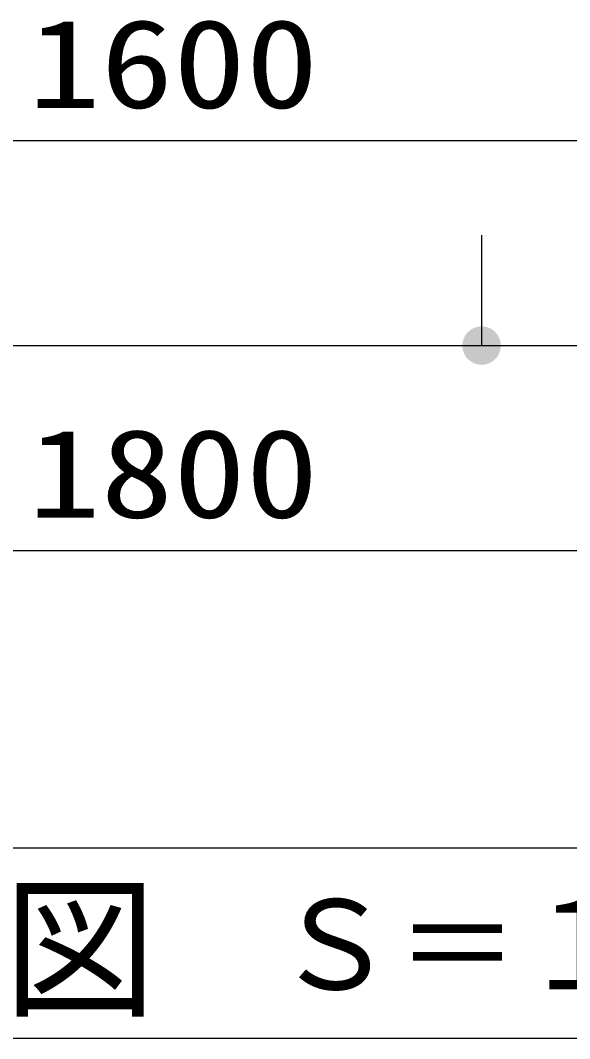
# Model space of a CAD drawing. Units: millimetres, scale not verified. Extents: x -8093 to 8093, y -5792 to 5792.
# Drawn here: x -5328 to -4792, y -4456 to -3461 of the extents above; entities that cross this region are included whole.
import ezdxf
from ezdxf.enums import TextEntityAlignment as Align

# ---------------------------------------------------------------- set-up
doc = ezdxf.new("R2010")
doc.units = ezdxf.units.MM
doc.header["$LTSCALE"] = 30
doc.layers.add('0-1_00クル-フ-0躯体', color=3, linetype='Continuous', lineweight=25)
doc.layers.add('0-3_00クル-フ-6寸法', color=132, linetype='Continuous', lineweight=25)
doc.styles.add('ＭＳ ゴシック', font='')
doc.styles.get('ＭＳ ゴシック').set_extended_font_data('MS Gothic')

msp = doc.modelspace()

# ---------------------------------------------------------------- linework, layer by layer
at = {"layer": '0-1_00クル-フ-0躯体'}
msp.add_lwpolyline([(-4146.87, -4269.19), (-4146.87, -4455.5), (-6176.2, -4455.5), (-6176.2, -4269.19)], close=True, dxfattribs=at)
at = {"layer": '0-3_00クル-フ-6寸法', "color": 4}
for p, q in [((-5977.91, -3578.51), (-4377.91, -3578.51)), ((-4877.91, -3670.93), (-4877.91, -3778.66)), ((-4877.91, -3670.93), (-4877.91, -3778.66)), ((-6077.91, -3778.66), (-4877.91, -3778.66)), ((-4877.91, -3778.66), (-4277.91, -3778.66)), ((-6077.91, -3978.66), (-4277.91, -3978.66))]:
    msp.add_line(p, q, dxfattribs=at)
at = {"layer": '0-3_00クル-フ-6寸法'}
for points in [[(-4877.91, -3778.66), (-4894.34, -3769.63), (-4893.08, -3767.64)], [(-4877.91, -3778.66), (-4894.34, -3769.63), (-4893.08, -3767.64)], [(-4877.91, -3778.66), (-4893.08, -3767.64), (-4891.58, -3765.83)], [(-4877.91, -3778.66), (-4893.08, -3767.64), (-4891.58, -3765.83)], [(-4877.91, -3778.66), (-4891.58, -3765.83), (-4889.86, -3764.22)], [(-4877.91, -3778.66), (-4891.58, -3765.83), (-4889.86, -3764.22)], [(-4877.91, -3778.66), (-4889.86, -3764.22), (-4887.96, -3762.83)], [(-4877.91, -3778.66), (-4889.86, -3764.22), (-4887.96, -3762.83)], [(-4877.91, -3778.66), (-4887.96, -3762.83), (-4885.9, -3761.7)], [(-4877.91, -3778.66), (-4887.96, -3762.83), (-4885.9, -3761.7)], [(-4877.91, -3778.66), (-4885.9, -3761.7), (-4883.71, -3760.83)], [(-4877.91, -3778.66), (-4885.9, -3761.7), (-4883.71, -3760.83)], [(-4877.91, -3778.66), (-4883.71, -3760.83), (-4881.43, -3760.25)], [(-4877.91, -3778.66), (-4883.71, -3760.83), (-4881.43, -3760.25)], [(-4877.91, -3778.66), (-4881.43, -3760.25), (-4879.09, -3759.95)], [(-4877.91, -3778.66), (-4881.43, -3760.25), (-4879.09, -3759.95)], [(-4877.91, -3778.66), (-4879.09, -3759.95), (-4876.74, -3759.95)], [(-4877.91, -3778.66), (-4879.09, -3759.95), (-4876.74, -3759.95)], [(-4877.91, -3778.66), (-4876.74, -3759.95), (-4874.4, -3760.25)], [(-4877.91, -3778.66), (-4876.74, -3759.95), (-4874.4, -3760.25)], [(-4877.91, -3778.66), (-4874.4, -3760.25), (-4872.12, -3760.83)], [(-4877.91, -3778.66), (-4874.4, -3760.25), (-4872.12, -3760.83)], [(-4877.91, -3778.66), (-4872.12, -3760.83), (-4869.93, -3761.7)], [(-4877.91, -3778.66), (-4872.12, -3760.83), (-4869.93, -3761.7)], [(-4877.91, -3778.66), (-4869.93, -3761.7), (-4867.87, -3762.83)], [(-4877.91, -3778.66), (-4869.93, -3761.7), (-4867.87, -3762.83)], [(-4877.91, -3778.66), (-4867.87, -3762.83), (-4865.96, -3764.22)], [(-4877.91, -3778.66), (-4867.87, -3762.83), (-4865.96, -3764.22)], [(-4877.91, -3778.66), (-4865.96, -3764.22), (-4864.24, -3765.83)], [(-4877.91, -3778.66), (-4865.96, -3764.22), (-4864.24, -3765.83)], [(-4877.91, -3778.66), (-4864.24, -3765.83), (-4862.74, -3767.64)], [(-4877.91, -3778.66), (-4864.24, -3765.83), (-4862.74, -3767.64)], [(-4877.91, -3778.66), (-4862.74, -3767.64), (-4861.48, -3769.63)], [(-4877.91, -3778.66), (-4862.74, -3767.64), (-4861.48, -3769.63)], [(-4877.91, -3778.66), (-4896.66, -3778.66), (-4896.52, -3776.31)], [(-4877.91, -3778.66), (-4896.66, -3778.66), (-4896.52, -3776.31)], [(-4877.91, -3778.66), (-4896.52, -3781.01), (-4896.66, -3778.66)], [(-4877.91, -3778.66), (-4896.52, -3781.01), (-4896.66, -3778.66)], [(-4877.91, -3778.66), (-4896.52, -3776.31), (-4896.07, -3774)], [(-4877.91, -3778.66), (-4896.52, -3776.31), (-4896.07, -3774)], [(-4877.91, -3778.66), (-4896.07, -3783.33), (-4896.52, -3781.01)], [(-4877.91, -3778.66), (-4896.07, -3783.33), (-4896.52, -3781.01)], [(-4877.91, -3778.66), (-4896.07, -3774), (-4895.35, -3771.76)], [(-4877.91, -3778.66), (-4896.07, -3774), (-4895.35, -3771.76)], [(-4877.91, -3778.66), (-4895.35, -3785.57), (-4896.07, -3783.33)], [(-4877.91, -3778.66), (-4895.35, -3785.57), (-4896.07, -3783.33)], [(-4877.91, -3778.66), (-4895.35, -3771.76), (-4894.34, -3769.63)], [(-4877.91, -3778.66), (-4895.35, -3771.76), (-4894.34, -3769.63)], [(-4877.91, -3778.66), (-4894.34, -3787.7), (-4895.35, -3785.57)], [(-4877.91, -3778.66), (-4894.34, -3787.7), (-4895.35, -3785.57)], [(-4877.91, -3778.66), (-4893.08, -3789.69), (-4894.34, -3787.7)], [(-4877.91, -3778.66), (-4893.08, -3789.69), (-4894.34, -3787.7)], [(-4877.91, -3778.66), (-4891.58, -3791.5), (-4893.08, -3789.69)], [(-4877.91, -3778.66), (-4891.58, -3791.5), (-4893.08, -3789.69)], [(-4877.91, -3778.66), (-4889.86, -3793.11), (-4891.58, -3791.5)], [(-4877.91, -3778.66), (-4889.86, -3793.11), (-4891.58, -3791.5)], [(-4877.91, -3778.66), (-4887.96, -3794.5), (-4889.86, -3793.11)], [(-4877.91, -3778.66), (-4887.96, -3794.5), (-4889.86, -3793.11)], [(-4877.91, -3778.66), (-4885.9, -3795.63), (-4887.96, -3794.5)], [(-4877.91, -3778.66), (-4885.9, -3795.63), (-4887.96, -3794.5)], [(-4877.91, -3778.66), (-4883.71, -3796.5), (-4885.9, -3795.63)], [(-4877.91, -3778.66), (-4883.71, -3796.5), (-4885.9, -3795.63)], [(-4877.91, -3778.66), (-4881.43, -3797.08), (-4883.71, -3796.5)], [(-4877.91, -3778.66), (-4881.43, -3797.08), (-4883.71, -3796.5)], [(-4877.91, -3778.66), (-4879.09, -3797.38), (-4881.43, -3797.08)], [(-4877.91, -3778.66), (-4879.09, -3797.38), (-4881.43, -3797.08)], [(-4877.91, -3778.66), (-4876.74, -3797.38), (-4879.09, -3797.38)], [(-4877.91, -3778.66), (-4876.74, -3797.38), (-4879.09, -3797.38)], [(-4877.91, -3778.66), (-4861.48, -3769.63), (-4860.48, -3771.76)], [(-4877.91, -3778.66), (-4861.48, -3769.63), (-4860.48, -3771.76)], [(-4877.91, -3778.66), (-4860.48, -3771.76), (-4859.75, -3774)], [(-4877.91, -3778.66), (-4860.48, -3771.76), (-4859.75, -3774)], [(-4877.91, -3778.66), (-4859.75, -3774), (-4859.31, -3776.31)], [(-4877.91, -3778.66), (-4859.75, -3774), (-4859.31, -3776.31)], [(-4877.91, -3778.66), (-4859.31, -3776.31), (-4859.16, -3778.66)], [(-4877.91, -3778.66), (-4859.31, -3776.31), (-4859.16, -3778.66)], [(-4877.91, -3778.66), (-4874.4, -3797.08), (-4876.74, -3797.38)], [(-4877.91, -3778.66), (-4872.12, -3796.5), (-4874.4, -3797.08)], [(-4877.91, -3778.66), (-4869.93, -3795.63), (-4872.12, -3796.5)], [(-4877.91, -3778.66), (-4867.87, -3794.5), (-4869.93, -3795.63)], [(-4877.91, -3778.66), (-4865.96, -3793.11), (-4867.87, -3794.5)], [(-4877.91, -3778.66), (-4864.24, -3791.5), (-4865.96, -3793.11)], [(-4877.91, -3778.66), (-4862.74, -3789.69), (-4864.24, -3791.5)], [(-4877.91, -3778.66), (-4861.48, -3787.7), (-4862.74, -3789.69)], [(-4877.91, -3778.66), (-4860.48, -3785.57), (-4861.48, -3787.7)], [(-4877.91, -3778.66), (-4859.75, -3783.33), (-4860.48, -3785.57)], [(-4877.91, -3778.66), (-4859.31, -3781.01), (-4859.75, -3783.33)], [(-4877.91, -3778.66), (-4859.16, -3778.66), (-4859.31, -3781.01)], [(-4877.91, -3778.66), (-4874.4, -3797.08), (-4876.74, -3797.38)], [(-4877.91, -3778.66), (-4872.12, -3796.5), (-4874.4, -3797.08)], [(-4877.91, -3778.66), (-4869.93, -3795.63), (-4872.12, -3796.5)], [(-4877.91, -3778.66), (-4867.87, -3794.5), (-4869.93, -3795.63)], [(-4877.91, -3778.66), (-4865.96, -3793.11), (-4867.87, -3794.5)], [(-4877.91, -3778.66), (-4864.24, -3791.5), (-4865.96, -3793.11)], [(-4877.91, -3778.66), (-4862.74, -3789.69), (-4864.24, -3791.5)], [(-4877.91, -3778.66), (-4861.48, -3787.7), (-4862.74, -3789.69)], [(-4877.91, -3778.66), (-4860.48, -3785.57), (-4861.48, -3787.7)], [(-4877.91, -3778.66), (-4859.75, -3783.33), (-4860.48, -3785.57)], [(-4877.91, -3778.66), (-4859.31, -3781.01), (-4859.75, -3783.33)], [(-4877.91, -3778.66), (-4859.16, -3778.66), (-4859.31, -3781.01)]]:
    msp.add_solid(points, dxfattribs=at)

# ---------------------------------------------------------------- texts
at = {"layer": '0-1_00クル-フ-0躯体', "color": 4, "style": 'ＭＳ ゴシック'}
for s, height, p in [('Ａ－Ａ断面図', 110, (-6094.95, -4455.47)), ('Ｓ＝１／３０', 87.98, (-5081.4, -4433.8))]:
    msp.add_text(s, height=height, dxfattribs=at).set_placement(p, align=Align.BOTTOM_LEFT)
at = {"layer": '0-3_00クル-フ-6寸法', "color": 3, "style": 'ＭＳ ゴシック', "width": 1.2}
for s, p in [('1600', (-5320.2, -3572.66)), ('1800', (-5320.2, -3972.82))]:
    msp.add_text(s, height=86.66, dxfattribs=at).set_placement(p, align=Align.BOTTOM_LEFT)

doc.saveas('drawing.dxf')
